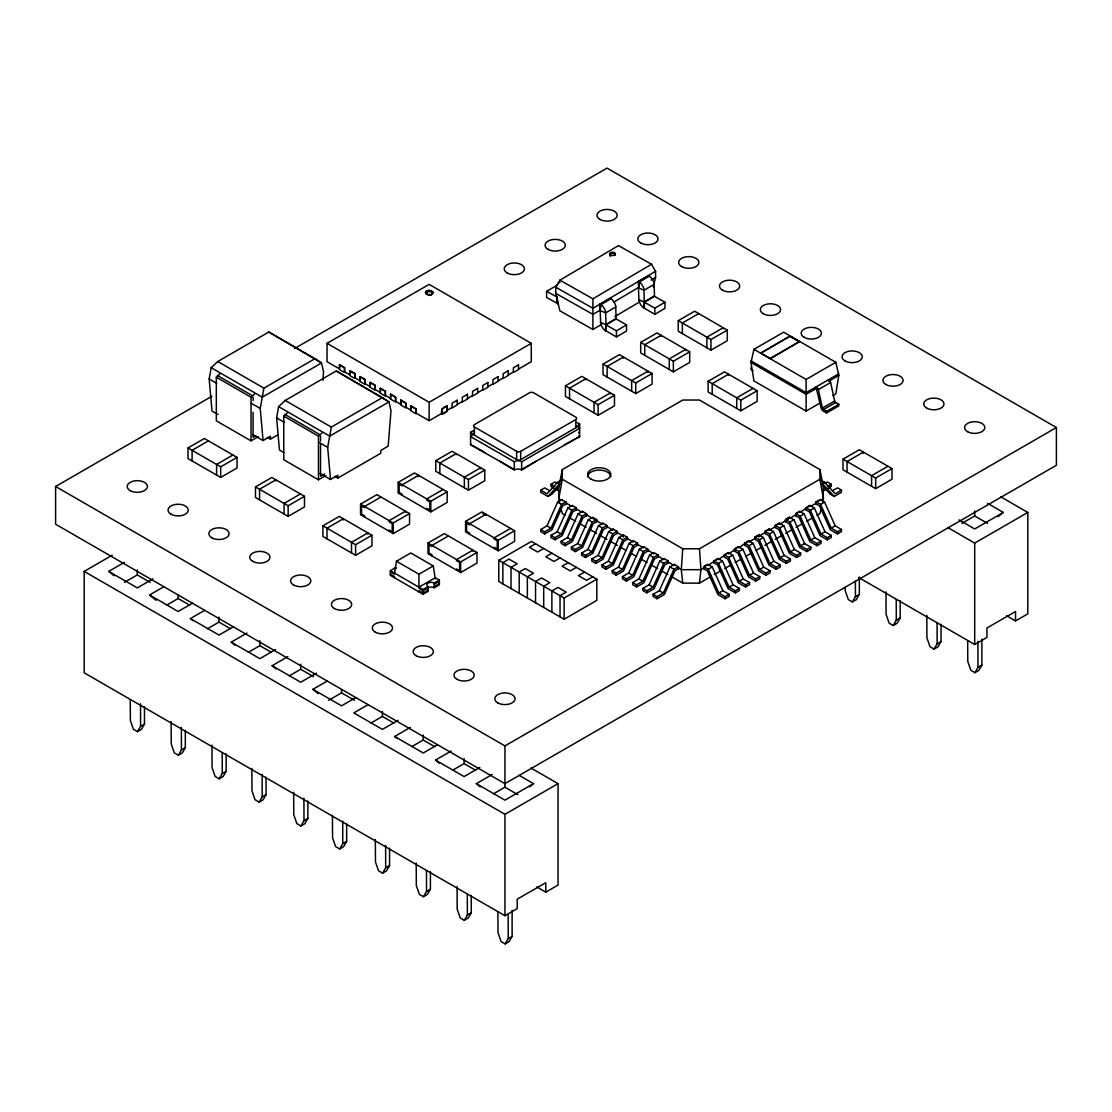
<?xml version="1.0" encoding="UTF-8"?>
<svg xmlns="http://www.w3.org/2000/svg" width="1112" height="1112" viewBox="0 0 1112 1112"><rect width="100%" height="100%" fill="white"/><g stroke="black" fill="none" stroke-linecap="round" stroke-linejoin="round"><path stroke-width="1.5" d="M651.493 264.267L618.48 245.599L559.878 280.168L555.792 287.257L555.792 293.401L559.878 310.818L592.904 329.486L592.904 298.822L651.493 264.267L655.58 271.314L655.58 277.444L653.356 286.979M822.671 502.193L823.464 487.598L819.905 469.584L699.448 400.028L682.768 400.028L562.311 469.584L562.311 479.23L682.754 548.772L681.281 569.678L682.754 583.133L699.462 583.133L711.36 576.266M322.869 380.304L323.55 371.881L321.535 362.957L314.96 358.676L263.905 388.157L260.236 408.438L263.058 440.533L270.438 436.265L270.438 439.101L267.436 437.363M699.462 583.133L700.935 569.678L699.462 548.772L819.905 479.23L819.905 469.584M557.39 285.562L557.487 284.769M557.293 297.154L546.631 291.372L546.631 297.502L558.53 304.007M562.311 469.584L558.752 487.598L558.752 498.94L566.05 501.859L566.05 503.972L562.575 505.988L551.955 529.729L544.727 533.913L540.752 531.605L540.752 529.479L547.021 525.865L557.64 502.11L562.06 499.552M565.98 501.887L566.022 504M576.197 507.781L576.224 509.894M582.493 511.353L578.059 513.911L567.44 537.652L561.171 541.28L561.171 543.393L565.146 545.7L572.388 541.53L583.008 517.775L586.469 515.773L586.469 513.647L582.424 511.381L582.285 512.521L576.266 508.809M605.317 330.556L605.998 324.926L616.104 318.963L626.556 324.871L626.556 331.001L616.451 336.964L604.567 330.028A7.798 4.545 59.5 0 1 600.619 323.3L600.021 304.09L601.661 305.244A7.798 4.545 59.5 0 1 605.609 311.972L605.998 324.926L616.451 330.834L626.556 324.871M596.657 521.681L596.616 519.582L592.64 517.275L588.276 519.804L577.656 543.546L571.387 547.173L571.387 549.3L575.363 551.594L582.591 547.424L593.21 523.669L596.685 521.667L596.685 519.54L592.251 522.098L581.632 545.853L575.363 549.467L571.387 547.173M593.822 519.193L602.704 524.322L602.857 523.182L606.902 525.434L606.902 527.561L603.427 529.562L592.807 553.317L585.579 557.487L581.59 555.194L581.59 553.067L587.859 549.453L598.478 525.698L602.912 523.14M643.695 307.913L644.39 302.283L654.495 296.32L664.948 302.228L664.948 308.358L654.843 314.321L642.958 307.385A7.798 4.545 59.5 0 1 639.011 300.657L638.413 287.577M617.049 531.369L617.077 533.482L613.643 535.47L603.024 559.211L595.796 563.381L591.806 561.087L591.806 558.961L598.075 555.347L608.695 531.592L613.129 529.034M617.104 532.398L623.137 536.109L623.276 534.969L627.321 537.235L627.321 539.348L623.846 541.363L613.226 565.105L605.998 569.288L602.023 566.981L602.023 564.854L608.292 561.24L618.911 537.485L623.345 534.928L623.345 537.054M602.023 564.854L605.998 567.162L612.267 563.534L622.887 539.793L627.321 537.235L627.112 538.417L633.353 542.003L633.492 540.863L637.537 543.129L637.537 545.255L634.062 547.257L623.443 570.998L616.215 575.182L612.225 572.875L612.225 570.762L618.494 567.134L629.114 543.393L633.548 540.821M643.765 546.729L639.33 549.286L628.711 573.027L622.442 576.655L622.442 578.768L626.431 581.076L633.659 576.906L644.279 553.15L647.74 551.149L647.74 549.022L643.695 546.756L643.556 547.896L637.329 544.31L637.468 543.17L633.103 545.686L622.484 569.441L616.215 573.055L612.225 570.762M657.901 554.957L657.929 557.056L654.481 559.044L643.862 582.799L636.634 586.969L632.658 584.676L632.658 582.549L638.927 578.921L649.547 555.18L653.981 552.622L657.957 554.916L657.957 557.042M657.957 555.986L663.989 559.697L664.128 558.558L668.173 560.809L668.173 562.936L664.698 564.938L654.078 588.693L646.85 592.863L642.861 590.569L642.861 588.443L649.144 584.829L659.75 561.073L664.184 558.516M668.103 560.851L668.145 562.95M432.776 293.179C432.332 294.485 431.887 290.899 429.983 291.511L430.122 290.524C421.559 289.162 428.05 299.211 432.401 293.707L431.956 294.263L432.776 292.053L430.122 290.524M819.474 403.336L806.117 411.051L753.95 380.929L750.975 362.456L753.95 349.321L783.654 332.182L835.807 362.303L838.796 375.425L835.807 393.898L832.846 395.622M435.292 578.921L433.249 565.952L410.787 552.97L396.484 561.226L394.44 574.195L390.354 571.846M218.008 414.526L212.003 411.051L209.167 378.956L211.183 367.697L217.757 361.511L268.826 332.029L316.406 359.51M283.949 452.598L279.446 449.985L276.61 417.903L278.625 406.631L285.2 400.445L336.255 370.977L383.848 398.443M337.881 478.035L337.881 475.213L330.5 479.467L327.679 447.372L331.334 427.091L382.403 397.609L388.978 401.891L390.993 410.828L388.157 446.176L380.777 450.443L380.777 453.279L337.881 478.035L334.879 476.297M703.868 568.857L703.896 566.745L707.816 564.409L712.25 566.967L722.869 590.722L729.138 594.336L729.138 596.463L725.149 598.756L717.921 594.586L707.302 570.845L703.827 568.83L703.827 566.717L707.871 564.451L708.024 565.591L718.032 558.516L722.466 561.073L733.072 584.829L739.355 588.443L739.355 590.569L735.366 592.863L728.138 588.693L717.518 564.938L714.043 562.936L714.043 560.809L718.088 558.558L718.227 559.697L728.304 552.65M714.071 562.95L714.043 561.88M724.287 557.056L724.259 555.986M734.504 551.163L734.532 549.064L738.521 546.756L742.885 549.286L753.505 573.027L759.774 576.655L759.774 578.768L755.785 581.076L748.557 576.906L737.937 553.15L734.476 551.149L734.476 549.022L738.451 546.729L738.66 547.896L748.668 540.821L753.102 543.393L763.722 567.134L769.99 570.762L769.99 572.875L766.001 575.182L758.773 570.998L748.154 547.257L744.679 545.255L744.679 543.129L748.723 540.863L748.862 542.003L755.104 538.417L754.951 537.263L758.87 534.928L763.305 537.485L773.924 561.24L780.193 564.854L780.193 566.981L776.218 569.288L768.99 565.105L758.37 541.363L754.895 539.348L754.895 537.235L758.94 534.969L759.079 536.109L765.306 532.509L765.167 531.369L769.156 529.076L769.296 530.215L775.523 526.615L775.384 525.476L779.359 523.182L779.512 524.322L788.394 519.193M744.72 545.269L744.679 544.185M754.923 539.376L754.895 538.291M765.139 533.482L765.112 532.398M775.314 527.561L775.314 525.434L779.303 523.14L783.738 525.698L794.357 549.453L800.626 553.067L800.626 555.194L796.637 557.487L789.409 553.317L778.789 529.562L775.314 527.561L775.314 526.504M785.558 521.681L785.6 519.582L789.52 517.247L793.94 519.804L804.56 543.546L810.829 547.173L810.829 549.3L806.853 551.594L799.625 547.424L789.006 523.669L785.531 521.667L785.531 519.54L789.576 517.275M795.775 515.787L795.803 513.688L799.723 511.353L804.157 513.911L814.776 537.652L821.045 541.28L821.045 543.393L817.07 545.7L809.828 541.53L799.208 517.775L795.747 515.773L795.747 513.647L799.792 511.381L799.931 512.521L809.995 505.487L814.373 508.017L824.993 531.758L831.262 535.386L831.262 537.499L827.272 539.807L820.044 535.623L809.425 511.881L805.95 509.88L805.95 507.753L809.939 505.446L810.148 506.627L816.375 503.041L816.236 501.887L823.464 498.94L819.905 479.23M805.991 509.894L805.95 508.809M816.194 504L816.166 502.916M562.311 479.23L558.752 498.94L559.544 502.193M425.521 293.179C425.729 293.929 427.731 290.204 429.983 291.511M821.087 508.712L819.905 513.591L816.931 515.301M430.775 291.705L431.025 290.746M429.983 295.139L431.442 294.652M431.442 291.997L431.803 291.094M540.752 529.479L544.727 531.786L550.996 528.158L561.616 504.417L566.05 501.859M566.05 502.916L572.068 506.627L572.221 505.487L576.266 507.753L576.266 509.88L572.791 511.881L562.172 535.623L554.944 539.807L550.954 537.499L550.954 535.386L557.223 531.758L567.843 508.017L572.277 505.446M550.954 535.386L554.944 537.68L561.212 534.066L571.832 510.311L576.266 507.753M561.171 541.28L565.146 543.573L571.415 539.959L582.035 516.204L586.469 513.647L586.441 515.787M581.59 553.067L585.579 555.361L591.848 551.747L602.468 527.991L606.902 525.434L606.86 527.574M591.806 558.961L595.796 561.268L602.065 557.64L612.684 533.899L617.104 531.341L617.104 533.454M622.442 576.655L626.431 578.949L632.7 575.335L643.32 551.58L647.74 549.022L647.712 551.163M632.658 582.549L636.634 584.842L642.903 581.228L653.522 557.473L657.957 554.916M642.861 588.443L646.85 590.736L653.119 587.122L663.739 563.381L668.173 560.809M668.173 561.88L674.192 565.591L674.345 564.451L678.389 566.717L678.389 568.83L674.914 570.845L664.295 594.586L657.067 598.756L653.078 596.463L653.078 594.336L659.346 590.722L669.966 566.967L674.4 564.409M653.078 594.336L657.067 596.644L663.336 593.016L673.955 569.274L678.389 566.717L678.348 568.857M431.956 292.386L432.401 291.539M258.331 436.655L251.048 440.866L216.326 420.822L216.326 377.19L219.967 373.91M251.048 440.866L251.048 397.234L254.69 393.954M325.774 475.588L318.477 479.8L283.768 459.756L283.768 416.124L287.41 412.844M130.271 699.684L130.382 720.437L133.44 729.277L137.527 731.64L140.585 726.331L144.477 724.093L144.477 706.745M144.477 724.093L141.405 729.389L137.527 731.64M318.477 479.8L318.477 436.168L322.132 432.888M171.109 721.535L171.234 744.011L174.292 752.866L178.379 755.215L181.437 749.919L185.315 747.667L185.315 730.334M185.315 747.667L182.257 752.977L178.379 755.215M211.961 745.123L212.072 767.6L215.144 776.44L219.231 778.803L222.289 773.493L226.167 771.255L226.167 753.922M226.167 771.255L223.109 776.565L219.231 778.803M251.882 768.448L251.993 790.924L255.065 799.764L259.138 802.127L262.21 796.817L266.088 794.58L266.088 777.232M266.088 794.58L263.03 799.889L259.138 802.127M293.651 792.286L293.776 814.762L296.834 823.617L300.921 825.966L303.993 820.67L307.871 818.418L307.871 801.085M307.871 818.418L304.799 823.728L300.921 825.966M332.432 815.277L332.558 837.753L335.615 846.593L339.702 848.956L342.76 843.647L346.652 841.409L346.652 824.075M346.652 841.409L343.58 846.718L339.702 848.956M375.356 839.463L375.467 861.939L378.539 870.779L382.625 873.142L385.683 867.833L389.561 865.595L389.561 848.247M389.561 865.595L386.503 870.904L382.625 873.142M416.208 863.051L416.319 885.527L419.391 894.368L423.477 896.717L426.535 891.421L430.413 889.183L430.413 871.836M430.413 889.183L427.355 894.479L423.477 896.717M457.06 886.625L457.171 909.102L460.229 917.942L464.316 920.305L467.387 914.995L471.266 912.757L471.266 895.424M471.266 912.757L468.194 918.067L464.316 920.305M497.912 911.937L498.023 932.69L501.081 941.53L505.168 943.893L508.226 938.584L512.118 936.346L512.118 910.339M512.118 936.346L509.046 941.655L505.168 943.893M845.217 587.261L845.231 590.722L848.303 599.563L852.39 601.926L855.448 596.616L859.326 594.378L859.326 577.031M859.326 594.378L856.268 599.688L852.39 601.926M885.972 591.834L886.083 614.31L889.155 623.151L893.228 625.514L896.3 620.204L900.178 617.966L900.178 600.619M900.178 617.966L897.12 623.262L893.228 625.514M926.81 615.409L926.935 637.885L929.993 646.739L934.08 649.088L937.152 643.792L941.03 641.541L941.03 624.207M941.03 641.541L937.958 646.85L934.08 649.088M967.676 640.72L967.787 661.473L970.846 670.314L974.932 672.677L977.99 667.367L981.882 665.129L981.882 639.122M981.882 665.129L978.81 670.439L974.932 672.677M432.29 292.845L432.776 292.053M432.401 293.332L432.902 292.623M561.616 480.009L557.64 482.302L547.021 493.797L540.752 490.17L540.752 492.296L547.98 496.466L551.955 494.173L559.392 486.125M547.98 496.466L558.599 484.985M529.632 786.865L533.538 783.654L519.235 775.398M998.103 516.719L1003.302 512.437L987.567 503.361M473.559 430.608L470.584 432.318L470.584 444.814L514.759 469.75A4.601 2.655 0 0 1 521.18 469.75L579.658 436.571L579.658 424.061L576.739 422.379M546.631 291.372L556.737 285.409M655.58 271.314L592.946 308.26L555.792 287.257M616.104 318.963L615.714 306.008A7.798 4.545 59.5 0 0 611.767 299.281L610.321 298.252L600.23 304.201L600.23 310.331L600.925 304.702L611.016 298.739M649.408 276.096L639.317 282.059L638.622 287.702L638.413 281.447L648.713 275.609L650.159 276.638A7.798 4.545 59.5 0 1 654.106 283.365L654.495 296.32M600.41 309.998L592.946 314.39L555.792 293.401M613.824 302.075L639.178 287.118M651.104 280.085L655.58 277.444M615.812 306.926L605.706 312.875L600.438 310.693M654.203 284.283L644.098 290.232L638.816 288.05M592.904 329.486L601.689 324.301M614.88 316.531L639.775 301.839M615.895 318.616L605.804 324.579L600.522 322.383M654.287 295.973L644.195 301.936L638.913 299.74M654.843 314.321L654.843 308.191L664.948 302.228M294.513 348.556L607.055 168.107L1056.4 427.536L1056.4 465.261L504.945 783.654L55.6 524.225L55.6 486.486L211.878 396.275M339.382 364.847L344.484 367.794L344.484 372.52L339.382 369.573L339.591 364.736L339.591 368.975L327.025 361.72L327.025 343.33L429.149 284.366L531.272 343.33L531.272 361.72L518.498 369.087M188.011 447.941L204.358 438.517L237.037 457.38L237.037 467.985L220.69 477.423L188.011 458.561L188.011 447.941L220.69 466.818L237.037 457.38M208.43 440.866L192.098 450.304L192.098 460.91M344.484 367.794L344.692 371.922L349.807 374.869L349.807 370.63L349.599 375.467L354.7 378.414L354.7 373.688L349.599 370.741M354.7 373.688L354.909 377.816L360.01 380.763L360.01 376.523L359.815 381.36L364.917 384.307L364.917 379.595L359.815 376.648M255.802 435.765L253.091 437.336L253.091 412.274M232.95 455.017L216.604 464.455L216.604 475.06M364.917 379.595L365.125 383.723L370.226 386.67L370.226 382.417L370.018 387.254L375.133 390.201L375.133 385.489L370.018 382.542M270.438 439.101L277.847 434.834M375.133 385.489L375.328 389.617L380.443 392.564L380.443 388.31L380.234 393.148L385.336 396.094L385.336 391.382L380.234 388.435M385.336 391.382L385.544 395.511L390.646 398.457L390.646 394.218L390.451 399.041L395.552 401.988L395.552 397.276L390.451 394.329M536.776 886.931L545.783 892.144L545.783 882.706L517.191 899.219L517.191 908.643L504.945 915.718L84.192 672.802L84.192 571.401L112.215 555.208M395.552 397.276L395.761 401.404L400.862 404.351L400.862 400.111L400.654 404.949L405.769 407.895L405.769 403.169L400.654 400.223M113.897 575.682L108.698 571.401L124.433 562.311M255.468 486.889L271.815 477.465L304.493 496.327L304.493 506.933L288.147 516.371L255.468 497.509L255.468 486.889L288.147 505.765L304.493 496.327M405.769 403.169L405.963 407.298L411.079 410.245L411.079 406.005L410.87 410.842L415.971 413.789L415.971 409.063L410.87 406.116M415.971 409.063L416.18 413.191L429.149 420.683L441.909 413.317M327.025 343.33L429.149 402.28L531.272 343.33M124.433 582.368L137.304 574.932L150.162 582.368M324.607 473.907L320.52 476.27L320.52 444.522M441.909 409.063L447.024 406.116L447.219 410.953C438.753 419.697 440.366 405.922 447.219 406.241M153.025 578.824L137.304 587.9L108.698 571.401M300.407 493.964L284.074 503.402L284.074 514.008M447.01 410.37L452.125 407.409M457.227 404.462L462.328 401.515M467.443 398.569L472.544 395.622M477.646 392.675L482.761 389.728M487.862 386.781L492.963 383.835M498.079 380.888L503.18 377.941M508.295 374.98L513.396 372.033M441.909 413.789L447.219 410.953M156.055 600.341L149.55 594.976L163.853 586.719M166.703 605.123L178.142 598.52L189.582 605.123M322.911 525.823L339.257 516.399L371.936 535.261L371.936 545.881L355.59 555.305L322.911 536.443L322.911 525.823L355.59 544.699L371.936 535.261M360.538 504.111L376.871 494.673L409.55 513.549L409.55 524.155L393.217 533.593L360.538 514.717L360.538 504.111L393.217 522.974L409.55 513.549M398.138 482.399L414.484 472.961L447.163 491.838L447.163 502.443L430.817 511.881L398.138 493.019L398.138 482.399L430.817 501.262L447.163 491.838M435.765 460.674L452.097 451.25L484.776 470.112L484.776 480.731L468.444 490.156L435.765 471.293L435.765 460.674L468.444 479.55L484.776 470.112M565.452 385.794L581.798 376.37L614.477 395.233L614.477 405.852L598.131 415.276L565.452 396.414L565.452 385.794L598.131 404.671L614.477 395.233M603.052 364.097L619.398 354.659L652.077 373.521L652.077 384.14L635.73 393.565L603.052 374.702L603.052 364.097L635.73 382.959L652.077 373.521M640.679 342.371L657.025 332.933L689.704 351.809L689.704 362.415L673.358 371.853L640.679 352.977L640.679 342.371L673.358 361.233L689.704 351.809M678.278 320.659L694.625 311.221L727.304 330.097L727.304 340.703L710.957 350.141L678.278 331.279L678.278 320.659L710.957 339.535L727.304 330.097M192.445 603.232L178.142 611.489L149.55 594.976M380.957 497.036L364.625 506.474L364.625 507.642L361.553 505.877L361.553 514.133L364.625 515.898L364.625 517.08M698.711 313.584L682.365 323.022L682.365 333.628M193.001 620.704L190.402 618.564L204.705 610.307M443.076 489.475L426.73 498.913L426.73 500.094L429.802 501.859L429.802 510.116L426.73 508.337L426.73 509.518M207.555 628.711L218.994 622.094L230.434 628.711M474.407 426.952L516.635 451.333A2.877 1.668 0 0 0 520.708 451.333L575.835 419.516A2.891 1.668 0 0 0 575.821 417.167L533.593 392.786A2.877 1.668 0 0 0 529.52 392.786L474.407 424.603A2.891 1.668 0 0 0 474.407 426.952L474.407 435.209L516.635 459.59A2.877 1.668 0 0 0 520.708 459.59L575.835 427.772A2.891 1.668 0 0 0 576.572 426.16M233.298 626.82L218.994 635.077L190.402 618.564M470.584 432.318A4.601 2.655 0 0 1 470.584 436.571L514.3 461.8A4.601 2.655 0 0 1 521.639 461.8L579.658 428.315A4.601 2.655 0 0 1 579.658 424.061M513.674 469.695L499.858 461.202M578.574 432.234L579.116 432.596A4.601 2.655 0 0 0 578.657 432.902M536.345 461.049L522.265 469.695M564.02 445.05L579.032 436.919M235.146 645.363L231.254 642.152L246.975 633.062M427.981 543.045L444.313 533.607L476.992 552.483L476.992 563.089L460.66 572.527L427.981 553.665L427.981 543.045L460.66 561.907L476.992 552.483M465.58 521.333L481.927 511.909L514.606 530.771L514.606 541.377L498.259 550.815L465.58 531.953L465.58 521.333L498.259 540.21L514.606 530.771M708.122 381.305L724.468 371.881L757.147 390.743L757.147 401.349L740.801 410.787L708.122 391.924L708.122 381.305L740.801 400.181L757.147 390.743M799.417 341.759L789.951 336.297L760.664 353.199L789.951 336.06L799.417 341.759L770.129 358.662L799.417 341.523M448.4 535.97L432.068 545.408L432.068 546.59L428.996 544.81L428.996 553.067L432.068 554.832L432.068 556.014M248.407 652.285L259.847 645.683L271.286 652.285M427.453 588.276A4.337 2.502 0 0 1 434.264 587.761L439.379 584.815L439.379 580.103L434.264 583.049A4.337 2.502 0 0 0 428.148 583.049A4.337 2.502 0 0 0 428.148 586.58L428.148 591.292L423.033 594.253L390.354 575.377L390.354 570.664L395.469 567.718A4.337 2.502 0 0 0 396.358 568.107M540.752 490.17L544.727 487.876L549.745 490.767M558.182 490.573L550.954 486.403L550.954 484.276L554.944 481.982L557.446 483.428M275.567 649.575L259.847 658.651L231.254 642.152M396.484 561.226L418.946 574.195L433.249 565.952M275.998 668.951L272.106 665.727L287.827 656.65M510.519 528.408L494.173 537.847L494.173 539.028L497.245 540.793L497.245 549.05L494.173 547.285L494.173 548.452M753.06 388.38L736.714 397.818L736.714 408.424M418.946 587.178L435.292 577.74L439.379 580.103M390.354 570.664L423.033 589.527L428.148 586.58M428.148 587.761L423.033 590.708L418.946 588.345L418.946 574.195M434.264 584.217L439.379 581.27M428.148 590.125L423.033 593.071L418.946 590.708L418.946 591.89M434.264 586.58L439.379 583.633M289.259 675.874L300.699 669.271L313.556 676.694M753.95 349.321L806.117 379.442L835.807 362.303M498.774 560.281L531.453 541.419L596.81 579.157L596.81 600.383L564.131 619.245L498.774 581.506L498.774 560.281L564.131 598.02L596.81 579.157M535.539 543.782L529.409 547.312L537.582 552.025L543.698 548.494M586.469 514.703L592.501 518.428M316.42 673.163L300.699 682.24L272.106 665.727M838.796 373.785L806.117 392.647L750.975 360.816M816.333 388.408L821.059 407.882A3.642 2.099 60 0 0 823.478 411.231L826.55 413.011L838.796 405.936L838.796 404.281L826.55 411.357L823.478 409.591A1.626 0.931 60 0 1 822.407 408.09L818.362 389.575A3.058 1.765 60 0 0 816.333 386.754L816.333 388.408L806.117 394.301L750.975 362.456M838.796 375.425L828.579 381.333L828.579 379.678A3.058 1.765 60 0 1 830.622 382.5L834.653 401.015A1.626 0.931 60 0 0 835.737 402.516L838.796 404.281M818.362 389.575L830.622 382.5M318.143 693.61L312.945 689.315L327.248 681.058M551.872 553.206L545.742 556.751L553.915 561.463L560.045 557.932M606.902 526.504L612.92 530.215L613.059 529.076L617.104 531.341M822.407 408.09L834.653 401.015M823.478 409.591L835.737 402.516M328.679 700.282L341.537 692.859L354.408 700.282M568.218 562.644L562.088 566.189L570.261 570.901L576.377 567.356M627.321 538.291L627.293 539.376M355.84 697.572L341.537 705.828L312.945 689.315M584.551 572.082L578.421 575.613L586.594 580.339L592.724 576.794M637.537 544.185L637.496 545.269M368.1 704.647L353.797 712.903L382.389 729.402L398.124 720.326M647.74 550.079L653.773 553.804M370.949 723.036L382.389 716.434L393.829 723.036M842.979 459.173L859.326 449.734L892.005 468.597L892.005 479.216L875.658 488.654L842.979 469.778L842.979 459.173L875.658 478.035L892.005 468.597M821.629 484.012L824.576 482.302L835.195 493.797L841.464 490.17L841.464 492.296L834.236 496.466L830.261 494.173L822.824 486.125M678.389 567.773L681.281 569.678L700.935 569.678L703.827 567.773M824.77 483.428L827.272 481.982L831.262 484.276L831.262 486.403L824.034 490.573M827.495 486.444L831.262 484.276M397.248 738.632L394.649 736.478L410.37 727.401M832.471 490.767L837.489 487.876L841.464 490.17M724.259 554.916L728.235 552.622L732.669 555.18L743.289 578.921L749.557 582.549L749.557 584.676L745.582 586.969L738.354 582.799L727.734 559.044L724.259 557.042L724.259 554.916L728.694 557.473L739.313 581.228L745.582 584.842L749.557 582.549M765.112 531.341L769.087 529.034L773.521 531.592L784.141 555.347L790.41 558.961L790.41 561.087L786.42 563.381L779.192 559.211L768.573 535.47L765.112 533.454L765.112 531.341L769.532 533.899L780.151 557.64L786.42 561.268L790.41 558.961M816.166 501.859L820.156 499.552L824.576 502.11L835.195 525.865L841.464 529.479L841.464 531.605L837.489 533.913L830.261 529.729L819.641 505.988L816.166 503.972L816.166 501.859L820.6 504.417L831.22 528.158L837.489 531.786L841.464 529.479M728.443 553.804L734.476 550.079M789.715 518.428L795.747 514.703M703.827 566.717L708.261 569.274L712.25 566.967M714.043 560.809L718.477 563.381L722.466 561.073M728.694 557.473L732.669 555.18M734.476 549.022L738.896 551.58L742.885 549.286M744.679 543.129L749.113 545.686L753.102 543.393M754.895 537.235L759.329 539.793L763.305 537.485M769.532 533.899L773.521 531.592M775.314 525.434L779.748 527.991L783.738 525.698M785.531 519.54L789.965 522.098L793.94 519.804M795.747 513.647L800.181 516.204L804.157 513.911M805.95 507.753L810.384 510.311L814.373 508.017M820.6 504.417L824.576 502.11M887.918 466.248L871.586 475.672L871.586 486.291M411.801 746.625L423.241 740.022L434.681 746.625M714.335 574.543L721.771 570.247M724.746 568.538L730.695 565.105M735.157 562.519L741.092 559.086M745.554 556.514L751.503 553.081M755.965 550.51L761.915 547.076M764.889 545.353L772.326 541.058M775.3 539.348L782.737 535.053M785.711 533.329L791.661 529.896M796.122 527.324L802.072 523.891M806.52 521.319L812.469 517.886M437.544 744.734L423.241 752.991L394.649 736.478M708.261 569.274L718.88 593.016L722.869 590.722M718.477 563.381L729.097 587.122L733.072 584.829M739.313 581.228L743.289 578.921M738.896 551.58L749.516 575.335L753.505 573.027M749.113 545.686L759.732 569.441L763.722 567.134M759.329 539.793L769.949 563.534L773.924 561.24M780.151 557.64L784.141 555.347M779.748 527.991L790.368 551.747L794.357 549.453M789.965 522.098L800.584 545.853L804.56 543.546M800.181 516.204L810.801 539.959L814.776 537.652M810.384 510.311L821.003 534.066L824.993 531.758M831.22 528.158L835.195 525.865M439.393 763.277L435.501 760.066L451.222 750.989M718.88 593.016L725.149 596.644L729.138 594.336M729.097 587.122L735.366 590.736L739.355 588.443M749.516 575.335L755.785 578.949L759.774 576.655M759.732 569.441L766.001 573.055L769.99 570.762M769.949 563.534L776.218 567.162L780.193 564.854M790.368 551.747L796.637 555.361L800.626 553.067M800.584 545.853L806.853 549.467L810.829 547.173M810.801 539.959L817.07 543.573L821.045 541.28M821.003 534.066L827.272 537.68L831.262 535.386M452.653 770.213L464.093 763.61L475.533 770.213M55.6 486.486L504.945 745.916L1056.4 427.536M479.814 767.502L464.093 776.579L435.501 760.066M480.245 786.865L476.339 783.654L492.074 774.577M493.506 793.787L504.945 787.185L517.803 794.621M961.838 523.404L974.696 515.968L987.567 523.404M533.538 783.654L504.945 800.153L476.339 783.654M1003.302 512.437L974.696 528.951L958.975 519.86M84.192 571.401L504.945 814.304L558.043 783.654L558.043 885.069L545.783 892.144M947.66 527.477L974.696 543.101L1027.808 512.437L1027.808 613.852L1015.548 620.927L1006.541 615.714M858.992 577.712L974.696 644.501L986.956 637.426L986.956 628.002L1015.548 611.489L1015.548 620.927M470.584 444.814L471.113 444.55A4.601 2.655 0 0 0 471.571 444.23M426.327 294.263L425.896 293.707L430.122 294.708M682.754 548.772L699.462 548.772M579.658 436.571L579.116 436.293A4.601 2.655 0 0 1 578.657 435.973M638.622 281.558L640.053 282.601A7.798 4.545 59.5 0 1 644.001 289.328L644.251 302.13L654.843 308.191M559.878 280.168L592.904 298.822M760.664 352.963L770.129 358.425M1000.758 496.814L1027.808 512.437M753.019 370.56L750.975 369.379L750.975 367.724M820.6 480.009L824.576 482.302M557.64 482.302L560.587 484.012M550.954 484.276L554.721 486.444M339.591 364.736L344.692 367.683M349.807 370.63L354.909 373.576M360.01 376.523L365.125 379.47M370.226 382.417L375.328 385.364M380.443 388.31L385.544 391.257M390.646 394.218L395.761 397.165M400.862 400.111L405.963 403.058M411.079 406.005L416.18 408.952M473.142 445.759L485.013 452.612M557.64 502.11L561.616 504.417M567.843 508.017L571.832 510.311M578.059 513.911L582.035 516.204M588.276 519.804L592.251 522.098M598.478 525.698L602.468 527.991M608.695 531.592L612.684 533.899M618.911 537.485L622.887 539.793M629.114 543.393L633.103 545.686M639.33 549.286L643.32 551.58M649.547 555.18L653.522 557.473M659.75 561.073L663.739 563.381M669.966 566.967L673.955 569.274M565.285 515.301L562.311 513.591L561.129 508.712M569.747 517.886L575.696 521.319M580.144 523.891L586.093 527.324M590.555 529.896L596.505 533.329M599.479 535.053L606.916 539.348M609.89 541.058L617.327 545.353M620.301 547.076L626.251 550.51M630.712 553.081L636.662 556.514M641.124 559.086L647.059 562.519M651.521 565.105L657.47 568.538M660.445 570.247L667.881 574.543M670.856 576.266L682.754 583.133M547.021 525.865L550.996 528.158M557.223 531.758L561.212 534.066M567.44 537.652L571.415 539.959M577.656 543.546L581.632 545.853M587.859 549.453L591.848 551.747M598.075 555.347L602.065 557.64M608.292 561.24L612.267 563.534M618.494 567.134L622.484 569.441M628.711 573.027L632.7 575.335M638.927 578.921L642.903 581.228M649.144 584.829L653.119 587.122M659.346 590.722L663.336 593.016M482.942 513.674L486 515.44L486 514.258L469.667 523.696L469.667 524.878L466.595 523.113L466.595 531.355L469.667 533.135L469.667 534.302M217.757 361.511L263.905 388.157M285.2 400.445L331.334 427.091M211.183 367.697L262.251 397.179L321.535 362.957L268.826 332.029M278.625 406.631L329.694 436.112L388.978 401.891L336.255 370.977M217.34 375.425L252.063 395.469M284.783 414.359L319.505 434.403M216.326 377.19L251.048 397.234M283.768 416.124L318.477 436.168M209.167 378.956L216.687 383.292M251.229 403.239L260.236 408.438M276.61 417.903L284.116 422.226M318.657 442.173L327.679 447.372M252.549 434.458L263.058 440.533M319.992 473.406L330.5 479.467M390.354 574.195L394.44 576.558L394.44 577.74M530.994 768.031L558.043 783.654M823.617 484.985L834.236 496.466M425.382 292.623L425.882 293.332M425.521 292.053L425.993 292.845M425.896 291.539L426.327 292.386M426.494 291.094L426.841 291.997M427.272 290.746L427.522 291.705M428.176 290.524L428.301 291.511M557.779 303.701L557.084 297.279L557.084 303.409M977.907 641.415L977.99 667.367M937.068 623.012L937.152 643.792M896.23 599.438L896.3 620.204M855.392 581.048L855.448 596.616M508.142 914.356L508.226 938.584M467.318 894.229L467.387 914.995M426.466 870.654L426.535 891.421M385.614 845.328L385.683 867.833M342.691 821.156L342.76 843.647M303.91 798.166L303.993 820.67M262.126 774.313L262.21 796.817M222.219 752.727L222.289 773.493M181.367 727.415L181.437 749.919M140.515 703.827L140.585 726.331M974.696 510.964L974.696 515.968M974.696 543.101L974.696 644.501M875.658 478.035L875.658 488.654M863.412 453.279L863.412 452.097L847.066 461.522L847.066 472.141M837.489 531.786L837.489 533.913M827.272 537.68L827.272 539.807M826.55 411.357L826.55 413.011M817.07 543.573L817.07 545.7M806.853 549.467L806.853 551.594M806.117 379.442L806.117 411.051M796.637 555.361L796.637 557.487M786.42 561.268L786.42 563.381M776.218 567.162L776.218 569.288M766.001 573.055L766.001 575.182M758.87 534.928L758.87 537.054M755.785 578.949L755.785 581.076M745.582 584.842L745.582 586.969M740.801 400.181L740.801 410.787M735.366 590.736L735.366 592.863M728.541 375.411L728.541 374.23L712.208 383.668L712.208 394.273M725.149 596.644L725.149 598.756M723.217 328.916L723.217 327.734L706.871 337.172L706.871 347.778M710.957 339.535L710.957 350.141M685.617 350.627L685.617 349.446L669.271 358.884L669.271 369.49M673.358 361.233L673.358 371.853M661.098 336.477L661.098 335.296L644.765 344.734L644.765 355.34M657.067 596.644L657.067 598.756M647.99 372.339L647.99 371.172L631.658 380.596L631.658 391.215M646.85 590.736L646.85 592.863M644.39 302.283L644.39 308.413M636.634 584.842L636.634 586.969M635.73 382.959L635.73 393.565M626.431 578.949L626.431 581.076M623.485 358.189L623.485 357.022L607.138 366.446L607.138 377.065M616.451 330.834L616.451 336.964M616.215 573.055L616.215 575.182M610.391 394.051L610.391 392.87L594.044 402.308L594.044 412.927M605.998 324.926L605.998 331.056M605.998 567.162L605.998 569.288M598.131 404.671L598.131 415.276M595.796 561.268L595.796 563.381M585.885 379.901L585.885 378.719L569.539 388.157L569.539 398.777M585.579 555.361L585.579 557.487M575.835 419.516L575.835 427.772M575.363 549.467L575.363 551.594M565.146 543.573L565.146 545.7M564.131 598.02L564.131 619.245M560.045 616.882L560.045 595.657L566.175 592.126L558.002 587.414L551.872 590.945L551.872 612.17M554.944 537.68L554.944 539.807M544.727 531.786L544.727 533.913M543.698 607.458L543.698 586.232L549.828 582.688L541.655 577.976L535.539 581.506L535.539 602.732M527.366 598.02L527.366 576.794L533.496 573.264L525.323 568.538L519.193 572.082L519.193 593.308M521.639 461.8L521.639 470.056M520.708 451.333L520.708 459.59M516.635 451.333L516.635 459.59M514.3 461.8L514.3 470.056M511.02 588.582L511.02 567.356L517.149 563.826L508.976 559.1L502.86 562.644L502.86 583.87M504.945 745.916L504.945 787.185M504.945 814.304L504.945 915.718M498.259 540.21L498.259 550.815M480.69 468.93L480.69 467.749L464.357 477.187L464.357 487.807M472.92 551.302L472.92 550.12L456.573 559.558L456.573 560.74L459.631 562.505L459.631 570.762L456.573 568.983L456.573 570.164M468.444 479.55L468.444 490.156M464.093 758.592L464.093 763.61M460.66 561.907L460.66 572.527M456.184 454.78L456.184 453.599L439.852 463.037L439.852 473.656M447.01 406.116L447.024 410.842M442.117 409.188L442.117 413.9M434.264 583.049L434.264 587.761M430.817 501.262L430.817 511.881M429.149 290.454L429.149 291.455M429.149 402.28L429.149 420.683M423.241 735.004L423.241 740.022M423.033 589.527L423.033 594.253M418.557 476.506L418.557 475.324L402.224 484.762L402.224 485.944L399.166 484.165L399.166 492.421L402.224 494.187L402.224 495.368M405.477 512.368L405.477 511.186L389.13 520.625L389.13 521.792L392.202 523.571L392.202 531.814L389.13 530.049L389.13 531.23M395.469 567.718L395.469 568.899M393.217 522.974L393.217 533.593M382.389 711.43L382.389 716.434M367.85 534.08L367.85 532.898L351.503 542.336L351.503 552.956M355.59 544.699L355.59 555.305M343.344 519.929L343.344 518.748L326.998 528.186L326.998 538.806M341.537 689.51L341.537 692.859M320.52 436.168L320.52 441.186M300.699 664.253L300.699 669.271M288.147 505.765L288.147 516.371M275.901 480.996L275.901 479.814L259.555 489.252L259.555 499.858M259.847 640.679L259.847 645.683M253.091 397.234L253.091 400.584M220.69 466.818L220.69 477.423M218.994 617.09L218.994 622.094M178.142 595.17L178.142 598.52M137.304 569.928L137.304 574.932M474.407 435.209A2.891 1.668 0 0 1 474.157 433.027M610.474 256.26A2.891 1.668 0 0 1 610.015 255.927M609.612 255.093A2.891 1.668 0 0 1 612.462 253.411A2.891 1.668 0 0 1 615.381 255.051M558.043 283.546A7.798 4.545 59.5 0 1 560.073 282.365M587.65 476.756A11.551 6.672 0 0 1 599.201 470.098A11.551 6.672 0 0 1 610.752 476.756M428.148 591.292A4.337 2.502 0 0 1 427.453 590.778M457.227 400.223L452.125 403.169L452.125 407.895L457.227 404.949L457.227 400.223M467.443 394.329L462.328 397.276L462.342 401.988L467.443 399.041L467.443 394.329M477.66 388.435L472.544 391.382L472.558 396.094L477.66 393.148L477.646 388.435M487.876 382.542L482.761 385.489L482.761 390.201L487.876 387.254L487.862 382.528M498.079 376.648L492.963 379.581L492.977 384.307L498.079 381.36L498.079 376.634M508.295 370.741L503.18 373.688L503.194 378.414L508.295 375.467L508.295 370.741M518.512 364.847L513.396 367.794L513.396 372.52L518.512 369.573L518.498 364.847M211.85 537.791A10.105 5.838 0 0 0 228.766 535.164A10.105 5.838 0 0 0 216.381 528.019A10.105 5.838 0 0 0 211.85 537.791M130.146 490.614A10.105 5.838 0 0 0 147.062 488.001A10.105 5.838 0 0 0 134.677 480.857A10.105 5.838 0 0 0 130.146 490.614M497.787 702.881A10.105 5.838 0 0 0 514.703 700.254A10.105 5.838 0 0 0 502.318 693.11A10.105 5.838 0 0 0 497.787 702.881M456.935 679.293A10.105 5.838 0 0 0 473.851 676.68A10.105 5.838 0 0 0 461.48 669.521A10.105 5.838 0 0 0 456.935 679.293M416.096 655.705A10.105 5.838 0 0 0 433.013 653.091A10.105 5.838 0 0 0 420.628 645.947A10.105 5.838 0 0 0 416.096 655.705M293.54 584.954A10.105 5.838 0 0 0 310.456 582.34A10.105 5.838 0 0 0 298.072 575.196A10.105 5.838 0 0 0 293.54 584.954M252.702 561.365A10.105 5.838 0 0 0 269.604 558.752A10.105 5.838 0 0 0 257.233 551.608A10.105 5.838 0 0 0 252.702 561.365M170.998 514.203A10.105 5.838 0 0 0 187.914 511.589A10.105 5.838 0 0 0 175.529 504.445A10.105 5.838 0 0 0 170.998 514.203M375.244 632.116A10.105 5.838 0 0 0 392.161 629.503A10.105 5.838 0 0 0 379.776 622.359A10.105 5.838 0 0 0 375.244 632.116M334.392 608.542A10.105 5.838 0 0 0 351.309 605.929A10.105 5.838 0 0 0 338.924 598.77A10.105 5.838 0 0 0 334.392 608.542M967.551 431.664A10.105 5.838 0 0 0 984.467 429.037A10.105 5.838 0 0 0 972.083 421.893A10.105 5.838 0 0 0 967.551 431.664M926.699 408.076A10.105 5.838 0 0 0 943.615 405.463A10.105 5.838 0 0 0 931.231 398.304A10.105 5.838 0 0 0 926.699 408.076M885.861 384.488A10.105 5.838 0 0 0 902.763 381.875A10.105 5.838 0 0 0 890.392 374.73A10.105 5.838 0 0 0 885.861 384.488M845.009 360.913A10.105 5.838 0 0 0 861.925 358.286A10.105 5.838 0 0 0 849.54 351.142A10.105 5.838 0 0 0 845.009 360.913M804.157 337.325A10.105 5.838 0 0 0 821.073 334.712A10.105 5.838 0 0 0 808.688 327.553A10.105 5.838 0 0 0 804.157 337.325M763.305 313.737A10.105 5.838 0 0 0 780.221 311.124A10.105 5.838 0 0 0 767.836 303.979A10.105 5.838 0 0 0 763.305 313.737M722.466 290.162A10.105 5.838 0 0 0 739.369 287.535A10.105 5.838 0 0 0 726.998 280.391A10.105 5.838 0 0 0 722.466 290.162M681.614 266.574A10.105 5.838 0 0 0 698.531 263.961A10.105 5.838 0 0 0 686.146 256.803A10.105 5.838 0 0 0 681.614 266.574M640.762 242.986A10.105 5.838 0 0 0 657.678 240.373A10.105 5.838 0 0 0 645.294 233.228A10.105 5.838 0 0 0 640.762 242.986M599.91 219.398A10.105 5.838 0 0 0 616.826 216.784A10.105 5.838 0 0 0 604.442 209.64A10.105 5.838 0 0 0 599.91 219.398M548.035 249.352A10.105 5.838 0 0 0 564.952 246.739A10.105 5.838 0 0 0 552.567 239.594A10.105 5.838 0 0 0 548.035 249.352M507.183 272.94A10.105 5.838 0 0 0 524.1 270.327A10.105 5.838 0 0 0 511.715 263.169A10.105 5.838 0 0 0 507.183 272.94M610.474 255.093A2.891 1.668 0 0 0 615.297 254.314A2.891 1.668 0 0 0 611.725 252.285A2.891 1.668 0 0 0 610.474 255.093M591.028 479.119A11.551 6.672 0 0 0 610.363 476.131A11.551 6.672 0 0 0 596.213 467.957A11.551 6.672 0 0 0 591.028 479.119"/></g></svg>
